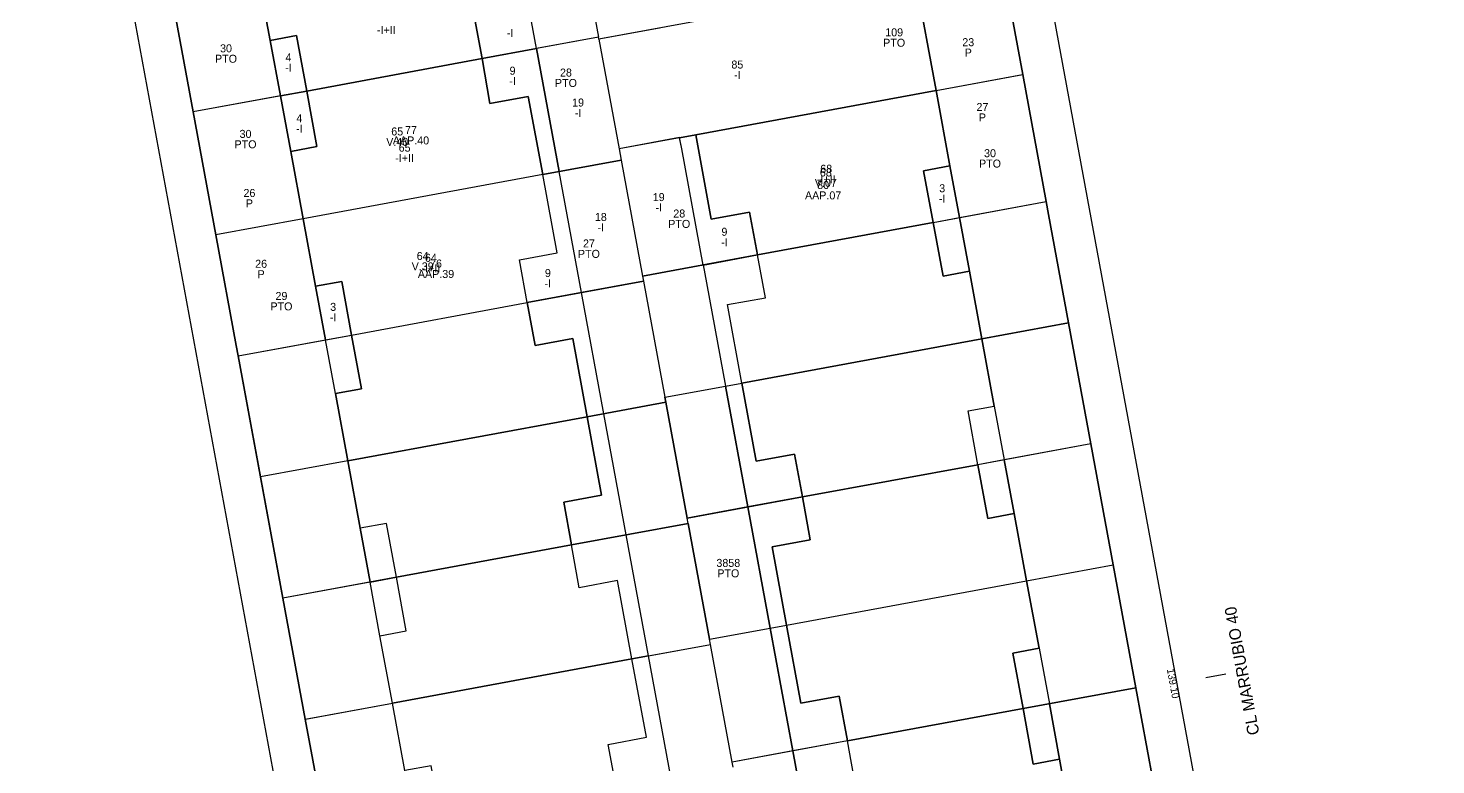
# Model space of a CAD drawing. Header units: metres. Extents: x 600199 to 600268, y 4315272 to 4315425.
# Drawn here: x 600199.4 to 600268, y 4315348.7 to 4315384.6 of the extents above; entities that cross this region are included whole.
import ezdxf
from ezdxf.enums import TextEntityAlignment as Align

# ---------------------------------------------------------------- set-up
doc = ezdxf.new("R2010")
doc.units = ezdxf.units.M

msp = doc.modelspace()

# ---------------------------------------------------------------- linework, layer by layer
at = {"layer": 'PG-CO'}
for p, q in [((600242.75, 4315421.11), (600267.99, 4315284.32)), ((600199.41, 4315413.12), (600224.64, 4315276.33))]:
    msp.add_line(p, q, dxfattribs=at)
at = {"layer": 'PG-LF'}
msp.add_line((600256.78, 4315352.98), (600257.76, 4315353.16), dxfattribs=at)
at = {"layer": 'PG-LI'}
for points in [[(600226.09, 4315390.17), (600227.19, 4315384.18)], [(600222.27, 4315389.47), (600222.97, 4315385.65), (600221.13, 4315385.31), (600221.53, 4315383.14)], [(600224.17, 4315383.63), (600223.07, 4315389.62)], [(600211.2, 4315384.03), (600210.59, 4315387.31)], [(600242.66, 4315386.94), (600243.64, 4315381.59)], [(600212.98, 4315381.56), (600212.48, 4315384.26), (600211.2, 4315384.03)], [(600227.19, 4315384.18), (600224.17, 4315383.63)], [(600227.21, 4315384.09), (600227.19, 4315384.18)], [(600230.16, 4315384.63), (600227.21, 4315384.09)], [(600211.7, 4315381.32), (600211.2, 4315384.03)], [(600224.17, 4315383.63), (600221.53, 4315383.14)], [(600225.28, 4315377.64), (600224.17, 4315383.63)], [(600227.21, 4315384.09), (600228.2, 4315378.74)], [(600221.53, 4315383.14), (600212.98, 4315381.56)], [(600221.53, 4315383.14), (600221.91, 4315380.96), (600223.77, 4315381.3), (600224.48, 4315377.49)], [(600243.64, 4315381.59), (600247.86, 4315382.37)], [(600212.98, 4315381.56), (600211.7, 4315381.32)], [(600212.2, 4315378.62), (600213.47, 4315378.85), (600212.98, 4315381.56)], [(600243.64, 4315381.59), (600231.93, 4315379.43)], [(600244.32, 4315377.91), (600243.64, 4315381.59)], [(600211.7, 4315381.32), (600207.45, 4315380.54)], [(600212.2, 4315378.62), (600211.7, 4315381.32)], [(600231.15, 4315379.29), (600231.93, 4315379.43)], [(600231.93, 4315379.43), (600232.69, 4315375.32), (600234.55, 4315375.66), (600234.94, 4315373.57)], [(600231.15, 4315379.29), (600228.2, 4315378.74)], [(600228.2, 4315378.74), (600228.3, 4315378.19)], [(600232.29, 4315373.08), (600231.25, 4315378.74), (600231.15, 4315379.29)], [(600212.8, 4315375.33), (600212.2, 4315378.62)], [(600225.28, 4315377.64), (600228.3, 4315378.19)], [(600228.3, 4315378.19), (600229.34, 4315372.54)], [(600224.48, 4315377.49), (600212.8, 4315375.33)], [(600223.72, 4315371.25), (600223.34, 4315373.33), (600225.18, 4315373.67), (600224.48, 4315377.49)], [(600224.48, 4315377.49), (600225.28, 4315377.64)], [(600226.37, 4315371.74), (600225.28, 4315377.64)], [(600243.5, 4315375.15), (600243.03, 4315377.67), (600244.32, 4315377.91)], [(600244.32, 4315377.91), (600244.79, 4315375.39)], [(600244.79, 4315375.39), (600249.01, 4315376.17)], [(600212.8, 4315375.33), (600208.56, 4315374.55)], [(600213.41, 4315372.05), (600212.8, 4315375.33)], [(600243.5, 4315375.15), (600244.79, 4315375.39)], [(600244.79, 4315375.39), (600245.27, 4315372.78)], [(600234.94, 4315373.57), (600243.5, 4315375.15)], [(600234.94, 4315373.57), (600232.29, 4315373.08)], [(600232.29, 4315373.08), (600229.34, 4315372.54)], [(600229.34, 4315372.54), (600229.39, 4315372.29)], [(600245.27, 4315372.78), (600245.87, 4315369.49)], [(600215.17, 4315369.67), (600214.69, 4315372.28), (600213.41, 4315372.05)], [(600213.9, 4315369.44), (600213.41, 4315372.05)], [(600229.39, 4315372.29), (600226.37, 4315371.74)], [(600215.17, 4315369.67), (600223.72, 4315371.25)], [(600226.37, 4315371.74), (600223.72, 4315371.25)], [(600209.64, 4315368.65), (600213.9, 4315369.44)], [(600213.9, 4315369.44), (600215.17, 4315369.67)], [(600214.38, 4315366.82), (600213.9, 4315369.44)], [(600245.87, 4315369.49), (600246.48, 4315366.21)], [(600214.98, 4315363.53), (600214.38, 4315366.82)], [(600246.48, 4315366.21), (600246.96, 4315363.59)], [(600246.96, 4315363.59), (600247.44, 4315360.97)], [(600215.59, 4315360.25), (600214.98, 4315363.53)], [(600247.44, 4315360.97), (600248.05, 4315357.69)], [(600216.07, 4315357.63), (600215.59, 4315360.25)], [(600216.55, 4315355.01), (600216.07, 4315357.63)], [(600248.05, 4315357.69), (600248.66, 4315354.41)], [(600217.16, 4315351.73), (600216.55, 4315355.01)], [(600248.66, 4315354.41), (600249.16, 4315351.7)], [(600217.76, 4315348.44), (600217.16, 4315351.73)], [(600249.16, 4315351.7), (600249.65, 4315349)], [(600249.65, 4315349), (600250.26, 4315345.71)]]:
    msp.add_lwpolyline(points, dxfattribs=at)
at = {"layer": 'PG-LP'}
for points in [[(600246.88, 4315387.72), (600247.86, 4315382.37)], [(600207.45, 4315380.54), (600206.82, 4315383.98), (600206.35, 4315386.53)], [(600247.86, 4315382.37), (600249.01, 4315376.17)], [(600208.56, 4315374.55), (600207.45, 4315380.54)], [(600249.01, 4315376.17), (600249.12, 4315375.55), (600250.09, 4315370.27)], [(600209.64, 4315368.65), (600209.55, 4315369.16), (600208.56, 4315374.55)], [(600250.09, 4315370.27), (600251.18, 4315364.37)], [(600210.73, 4315362.75), (600209.64, 4315368.65)], [(600251.18, 4315364.37), (600252.27, 4315358.47)], [(600211.82, 4315356.85), (600210.73, 4315362.75)], [(600252.27, 4315358.47), (600253.38, 4315352.48)], [(600212.92, 4315350.94), (600211.82, 4315356.85)], [(600253.38, 4315352.48), (600254.48, 4315346.49)], [(600214.02, 4315344.96), (600212.92, 4315350.94)]]:
    msp.add_lwpolyline(points, dxfattribs=at)
at = {"layer": 'PG-LT'}
for points in [[(600243.5, 4315375.15), (600243.99, 4315372.54), (600245.27, 4315372.78)], [(600234.18, 4315367.33), (600233.48, 4315371.15), (600235.34, 4315371.49), (600234.94, 4315373.57)], [(600232.29, 4315373.08), (600232.34, 4315372.83), (600233.38, 4315367.18)], [(600229.39, 4315372.29), (600230.43, 4315366.64)], [(600223.72, 4315371.25), (600224.11, 4315369.16), (600225.95, 4315369.5), (600226.65, 4315365.68)], [(600227.46, 4315365.83), (600226.37, 4315371.74)], [(600250.09, 4315370.27), (600245.87, 4315369.49)], [(600214.38, 4315366.82), (600215.65, 4315367.05), (600215.17, 4315369.67)], [(600245.87, 4315369.49), (600234.18, 4315367.33)], [(600230.43, 4315366.64), (600233.38, 4315367.18)], [(600233.38, 4315367.18), (600234.18, 4315367.33)], [(600233.38, 4315367.18), (600234.47, 4315361.29)], [(600234.18, 4315367.33), (600234.88, 4315363.52), (600236.74, 4315363.86), (600237.13, 4315361.78)], [(600230.48, 4315366.39), (600227.46, 4315365.83)], [(600230.48, 4315366.39), (600230.43, 4315366.64)], [(600231.52, 4315360.74), (600230.48, 4315366.39)], [(600226.65, 4315365.68), (600214.98, 4315363.53)], [(600226.65, 4315365.68), (600227.35, 4315361.86), (600225.5, 4315361.52), (600225.88, 4315359.44)], [(600227.46, 4315365.83), (600226.65, 4315365.68)], [(600228.54, 4315359.93), (600227.46, 4315365.83)], [(600245.68, 4315363.35), (600245.2, 4315365.97), (600246.48, 4315366.21)], [(600251.18, 4315364.37), (600246.96, 4315363.59)], [(600246.96, 4315363.59), (600245.68, 4315363.35)], [(600214.98, 4315363.53), (600210.73, 4315362.75)], [(600245.68, 4315363.35), (600237.13, 4315361.78)], [(600247.44, 4315360.97), (600246.16, 4315360.73), (600245.68, 4315363.35)], [(600237.13, 4315361.78), (600234.47, 4315361.29)], [(600237.13, 4315361.78), (600237.51, 4315359.69), (600235.65, 4315359.35), (600236.36, 4315355.53)], [(600234.47, 4315361.29), (600231.52, 4315360.74)], [(600234.47, 4315361.29), (600235.56, 4315355.38)], [(600217.35, 4315357.87), (600216.86, 4315360.48), (600215.59, 4315360.25)], [(600228.54, 4315359.93), (600231.57, 4315360.49)], [(600231.57, 4315360.49), (600231.52, 4315360.74)], [(600231.57, 4315360.49), (600232.61, 4315354.84)], [(600225.88, 4315359.44), (600228.54, 4315359.93)], [(600229.63, 4315354.03), (600228.54, 4315359.93)], [(600225.88, 4315359.44), (600217.35, 4315357.87)], [(600228.82, 4315353.88), (600228.12, 4315357.7), (600226.26, 4315357.35), (600225.88, 4315359.44)], [(600248.05, 4315357.69), (600252.27, 4315358.47)], [(600216.07, 4315357.63), (600211.82, 4315356.85)], [(600217.35, 4315357.87), (600216.07, 4315357.63)], [(600216.55, 4315355.01), (600217.83, 4315355.25), (600217.35, 4315357.87)], [(600236.36, 4315355.53), (600248.05, 4315357.69)], [(600232.61, 4315354.84), (600235.56, 4315355.38)], [(600235.56, 4315355.38), (600236.36, 4315355.53)], [(600235.56, 4315355.38), (600236.66, 4315349.4)], [(600236.36, 4315355.53), (600237.06, 4315351.72), (600238.92, 4315352.06), (600239.32, 4315349.89)], [(600232.66, 4315354.59), (600232.61, 4315354.84)], [(600228.82, 4315353.88), (600229.63, 4315354.03)], [(600229.63, 4315354.03), (600232.66, 4315354.59)], [(600230.74, 4315348.04), (600229.63, 4315354.03)], [(600233.71, 4315348.85), (600232.66, 4315354.59)], [(600247.88, 4315351.46), (600247.38, 4315354.17), (600248.66, 4315354.41)], [(600217.16, 4315351.73), (600228.82, 4315353.88)], [(600228.07, 4315347.55), (600227.67, 4315349.72), (600229.53, 4315350.07), (600228.82, 4315353.88)], [(600253.38, 4315352.48), (600249.16, 4315351.7)], [(600212.92, 4315350.94), (600217.16, 4315351.73)], [(600239.32, 4315349.89), (600247.88, 4315351.46)], [(600249.16, 4315351.7), (600247.88, 4315351.46)], [(600247.88, 4315351.46), (600248.38, 4315348.76), (600249.65, 4315349)], [(600239.32, 4315349.89), (600236.66, 4315349.4)], [(600238.57, 4315343.55), (600237.86, 4315347.37), (600239.72, 4315347.71), (600239.32, 4315349.89)], [(600236.66, 4315349.4), (600233.71, 4315348.85)], [(600236.66, 4315349.4), (600237.77, 4315343.4)], [(600233.76, 4315348.6), (600233.71, 4315348.85)]]:
    msp.add_lwpolyline(points, dxfattribs=at)
at = {"layer": 'PS1-LI'}
for points in [[(600224.17, 4315383.63), (600223.07, 4315389.62)], [(600211.7, 4315381.32), (600212.98, 4315381.56), (600221.53, 4315383.14), (600224.17, 4315383.63)], [(600224.17, 4315383.63), (600225.28, 4315377.64)], [(600232.29, 4315373.08), (600231.25, 4315378.74), (600231.15, 4315379.28), (600231.93, 4315379.43), (600243.64, 4315381.59)], [(600225.28, 4315377.64), (600224.48, 4315377.49), (600212.8, 4315375.33)], [(600226.37, 4315371.74), (600225.28, 4315377.64)]]:
    msp.add_lwpolyline(points, dxfattribs=at)
at = {"layer": 'PS1-LP'}
for points in [[(600210.59, 4315387.31), (600211.2, 4315384.03), (600211.7, 4315381.32)], [(600243.64, 4315381.59), (600242.66, 4315386.94)], [(600244.79, 4315375.39), (600244.32, 4315377.91), (600243.64, 4315381.59)], [(600211.7, 4315381.32), (600212.2, 4315378.62), (600212.8, 4315375.33)], [(600212.8, 4315375.33), (600213.41, 4315372.05), (600213.9, 4315369.43)], [(600232.29, 4315373.08), (600234.94, 4315373.57), (600243.5, 4315375.15), (600244.79, 4315375.39)], [(600232.29, 4315373.08), (600229.34, 4315372.54), (600229.39, 4315372.29), (600226.37, 4315371.74)], [(600213.9, 4315369.43), (600215.17, 4315369.67), (600223.72, 4315371.25), (600226.37, 4315371.74)]]:
    msp.add_lwpolyline(points, dxfattribs=at)
at = {"layer": 'PS1-LT'}
for points in [[(600236.03, 4315422.75), (600237.48, 4315423.02), (600239.14, 4315421.88), (600240.78, 4315420.75), (600241.4, 4315417.4), (600242.49, 4315411.5), (600243.54, 4315405.83), (600243.58, 4315405.6), (600245.76, 4315393.8), (600246.88, 4315387.72), (600247.87, 4315382.37), (600249.01, 4315376.17), (600249.12, 4315375.55), (600250.09, 4315370.27), (600252.27, 4315358.47), (600253.38, 4315352.48), (600254.48, 4315346.49)], [(600214.02, 4315344.96), (600212.91, 4315350.94), (600211.82, 4315356.85), (600209.64, 4315368.65), (600209.55, 4315369.16), (600208.56, 4315374.55), (600207.45, 4315380.54), (600206.82, 4315383.98), (600206.35, 4315386.53), (600204.17, 4315398.33), (600203.09, 4315404.23), (600202, 4315410.13), (600201.38, 4315413.48), (600202.31, 4315414.83), (600203.65, 4315416.78), (600205.09, 4315417.05)], [(600245.87, 4315369.49), (600245.27, 4315372.78), (600244.79, 4315375.39)], [(600232.29, 4315373.08), (600232.34, 4315372.83), (600233.38, 4315367.18)], [(600227.46, 4315365.83), (600226.37, 4315371.74)], [(600214.98, 4315363.53), (600214.38, 4315366.82), (600213.9, 4315369.43)], [(600233.38, 4315367.18), (600234.18, 4315367.33), (600245.87, 4315369.49)], [(600245.87, 4315369.49), (600246.48, 4315366.21), (600246.96, 4315363.59)], [(600234.47, 4315361.29), (600233.38, 4315367.18)], [(600227.46, 4315365.83), (600226.65, 4315365.68), (600214.98, 4315363.53)], [(600228.54, 4315359.93), (600227.46, 4315365.83)], [(600246.96, 4315363.59), (600245.68, 4315363.35), (600237.13, 4315361.78), (600234.47, 4315361.29)], [(600248.05, 4315357.69), (600247.44, 4315360.97), (600246.96, 4315363.59)], [(600214.98, 4315363.53), (600215.59, 4315360.25), (600216.07, 4315357.63)], [(600235.56, 4315355.38), (600234.47, 4315361.29)], [(600216.07, 4315357.63), (600217.35, 4315357.87), (600225.88, 4315359.44), (600228.54, 4315359.93)], [(600229.63, 4315354.03), (600228.54, 4315359.93)], [(600217.16, 4315351.73), (600216.55, 4315355.01), (600216.07, 4315357.63)], [(600235.56, 4315355.38), (600236.36, 4315355.53), (600248.05, 4315357.69)], [(600248.05, 4315357.69), (600248.66, 4315354.41), (600249.16, 4315351.7)], [(600236.66, 4315349.4), (600235.56, 4315355.38)], [(600229.63, 4315354.03), (600228.82, 4315353.88), (600217.16, 4315351.73)], [(600230.74, 4315348.04), (600229.63, 4315354.03)], [(600218.26, 4315345.74), (600217.76, 4315348.44), (600217.16, 4315351.73)], [(600249.16, 4315351.7), (600247.88, 4315351.46), (600239.32, 4315349.89), (600236.66, 4315349.4)], [(600250.26, 4315345.71), (600249.65, 4315349), (600249.16, 4315351.7)], [(600237.77, 4315343.4), (600236.66, 4315349.4)]]:
    msp.add_lwpolyline(points, dxfattribs=at)
at = {"layer": 'PS2-LI'}
for points in [[(600226.09, 4315390.17), (600227.19, 4315384.18)], [(600222.27, 4315389.47), (600222.97, 4315385.65), (600221.13, 4315385.31), (600221.53, 4315383.14)], [(600212.98, 4315381.56), (600212.48, 4315384.26), (600211.2, 4315384.03), (600210.59, 4315387.31)], [(600232.8, 4315385.12), (600227.21, 4315384.09)], [(600227.19, 4315384.18), (600221.53, 4315383.14)], [(600227.21, 4315384.09), (600227.19, 4315384.18)], [(600227.21, 4315384.09), (600228.2, 4315378.74)], [(600221.53, 4315383.14), (600212.98, 4315381.56)], [(600221.53, 4315383.14), (600221.91, 4315380.96), (600223.77, 4315381.3), (600224.48, 4315377.49)], [(600243.64, 4315381.59), (600247.87, 4315382.37)], [(600212.98, 4315381.56), (600207.45, 4315380.54)], [(600212.8, 4315375.33), (600212.2, 4315378.62), (600213.47, 4315378.85), (600212.98, 4315381.56)], [(600231.93, 4315379.43), (600243.64, 4315381.59)], [(600243.64, 4315381.59), (600244.32, 4315377.91), (600243.03, 4315377.67), (600243.5, 4315375.15)], [(600231.93, 4315379.43), (600228.2, 4315378.74)], [(600234.94, 4315373.57), (600234.55, 4315375.66), (600232.69, 4315375.32), (600231.93, 4315379.43)], [(600228.2, 4315378.74), (600228.3, 4315378.19)], [(600224.48, 4315377.49), (600228.3, 4315378.19)], [(600228.3, 4315378.19), (600229.34, 4315372.54)], [(600224.48, 4315377.49), (600212.8, 4315375.33)], [(600223.72, 4315371.25), (600223.34, 4315373.33), (600225.18, 4315373.67), (600224.48, 4315377.49)], [(600243.5, 4315375.15), (600249.01, 4315376.17)], [(600212.8, 4315375.33), (600208.56, 4315374.55)], [(600215.17, 4315369.67), (600214.69, 4315372.28), (600213.41, 4315372.05), (600212.8, 4315375.33)], [(600243.5, 4315375.15), (600234.94, 4315373.57)], [(600229.34, 4315372.54), (600234.94, 4315373.57)], [(600229.34, 4315372.54), (600229.39, 4315372.29)], [(600229.39, 4315372.29), (600223.72, 4315371.25)], [(600215.17, 4315369.67), (600223.72, 4315371.25)], [(600209.64, 4315368.65), (600215.17, 4315369.67)]]:
    msp.add_lwpolyline(points, dxfattribs=at)
at = {"layer": 'PS2-LP'}
for points in [[(600247.87, 4315382.37), (600246.88, 4315387.72)], [(600206.35, 4315386.53), (600206.82, 4315383.98), (600207.45, 4315380.54)], [(600249.01, 4315376.17), (600247.87, 4315382.37)], [(600207.45, 4315380.54), (600208.56, 4315374.55)], [(600250.09, 4315370.27), (600249.12, 4315375.55), (600249.01, 4315376.17)], [(600208.56, 4315374.55), (600209.55, 4315369.16), (600209.64, 4315368.65)], [(600251.18, 4315364.37), (600250.09, 4315370.27)], [(600209.64, 4315368.65), (600210.73, 4315362.75)], [(600252.27, 4315358.47), (600251.18, 4315364.37)], [(600210.73, 4315362.75), (600211.82, 4315356.85)], [(600253.38, 4315352.48), (600252.27, 4315358.47)], [(600211.82, 4315356.85), (600212.91, 4315350.94)], [(600254.48, 4315346.49), (600253.38, 4315352.48)], [(600212.91, 4315350.94), (600214.02, 4315344.96)]]:
    msp.add_lwpolyline(points, dxfattribs=at)
at = {"layer": 'PS2-LT'}
for points in [[(600243.5, 4315375.15), (600243.99, 4315372.54), (600245.27, 4315372.78), (600245.87, 4315369.49)], [(600234.18, 4315367.33), (600233.48, 4315371.15), (600235.34, 4315371.49), (600234.94, 4315373.57)], [(600229.39, 4315372.29), (600230.43, 4315366.64)], [(600223.72, 4315371.25), (600224.11, 4315369.16), (600225.95, 4315369.5), (600226.65, 4315365.68)], [(600245.87, 4315369.49), (600250.09, 4315370.27)], [(600214.98, 4315363.53), (600214.38, 4315366.82), (600215.65, 4315367.05), (600215.17, 4315369.67)], [(600245.87, 4315369.49), (600234.18, 4315367.33)], [(600245.68, 4315363.35), (600245.2, 4315365.97), (600246.48, 4315366.21), (600245.87, 4315369.49)], [(600230.43, 4315366.64), (600234.18, 4315367.33)], [(600234.18, 4315367.33), (600234.88, 4315363.52), (600236.74, 4315363.86), (600237.13, 4315361.78)], [(600230.48, 4315366.39), (600226.65, 4315365.68)], [(600230.48, 4315366.39), (600230.43, 4315366.64)], [(600231.52, 4315360.74), (600230.48, 4315366.39)], [(600226.65, 4315365.68), (600214.98, 4315363.53)], [(600226.65, 4315365.68), (600227.35, 4315361.86), (600225.5, 4315361.52), (600225.88, 4315359.44)], [(600251.18, 4315364.37), (600245.68, 4315363.35)], [(600214.98, 4315363.53), (600210.73, 4315362.75)], [(600217.35, 4315357.87), (600216.86, 4315360.48), (600215.59, 4315360.25), (600214.98, 4315363.53)], [(600245.68, 4315363.35), (600237.13, 4315361.78)], [(600248.05, 4315357.69), (600247.44, 4315360.97), (600246.16, 4315360.73), (600245.68, 4315363.35)], [(600237.13, 4315361.78), (600231.52, 4315360.74)], [(600237.13, 4315361.78), (600237.51, 4315359.69), (600235.65, 4315359.35), (600236.36, 4315355.53)], [(600225.88, 4315359.44), (600231.57, 4315360.49)], [(600231.57, 4315360.49), (600231.52, 4315360.74)], [(600231.57, 4315360.49), (600232.61, 4315354.84)], [(600225.88, 4315359.44), (600217.35, 4315357.87)], [(600228.82, 4315353.88), (600228.12, 4315357.7), (600226.26, 4315357.35), (600225.88, 4315359.44)], [(600248.05, 4315357.69), (600252.27, 4315358.47)], [(600217.35, 4315357.87), (600211.82, 4315356.85)], [(600217.16, 4315351.73), (600216.55, 4315355.01), (600217.83, 4315355.25), (600217.35, 4315357.87)], [(600236.36, 4315355.53), (600248.05, 4315357.69)], [(600247.88, 4315351.46), (600247.38, 4315354.17), (600248.66, 4315354.41), (600248.05, 4315357.69)], [(600232.61, 4315354.84), (600236.36, 4315355.53)], [(600236.36, 4315355.53), (600237.06, 4315351.72), (600238.92, 4315352.06), (600239.32, 4315349.89)], [(600232.66, 4315354.59), (600232.61, 4315354.84)], [(600228.82, 4315353.88), (600232.66, 4315354.59)], [(600233.71, 4315348.85), (600232.66, 4315354.59)], [(600217.16, 4315351.73), (600228.82, 4315353.88)], [(600228.07, 4315347.55), (600227.67, 4315349.72), (600229.53, 4315350.07), (600228.82, 4315353.88)], [(600253.38, 4315352.48), (600247.88, 4315351.46)], [(600212.91, 4315350.94), (600217.16, 4315351.73)], [(600219.54, 4315345.98), (600219.04, 4315348.68), (600217.76, 4315348.44), (600217.16, 4315351.73)], [(600239.32, 4315349.89), (600247.88, 4315351.46)], [(600247.88, 4315351.46), (600248.38, 4315348.76), (600249.65, 4315349), (600250.26, 4315345.71)], [(600239.32, 4315349.89), (600233.71, 4315348.85)], [(600238.57, 4315343.55), (600237.86, 4315347.37), (600239.72, 4315347.71), (600239.32, 4315349.89)], [(600233.76, 4315348.6), (600233.71, 4315348.85)]]:
    msp.add_lwpolyline(points, dxfattribs=at)
at = {"layer": 'PS3-LI'}
for points in [[(600221.53, 4315383.14), (600212.98, 4315381.56)], [(600224.48, 4315377.49), (600212.8, 4315375.33)]]:
    msp.add_lwpolyline(points, dxfattribs=at)
at = {"layer": 'PS3-LP'}
for points in [[(600221.53, 4315383.14), (600221.13, 4315385.31), (600222.97, 4315385.65), (600222.27, 4315389.47)], [(600210.59, 4315387.31), (600211.2, 4315384.03), (600212.48, 4315384.26), (600212.98, 4315381.56)], [(600224.48, 4315377.49), (600223.77, 4315381.3), (600221.91, 4315380.96), (600221.53, 4315383.14)], [(600212.98, 4315381.56), (600213.47, 4315378.85), (600212.2, 4315378.62), (600212.8, 4315375.33)], [(600243.64, 4315381.59), (600231.93, 4315379.43)], [(600243.5, 4315375.15), (600243.03, 4315377.67), (600244.32, 4315377.91), (600243.64, 4315381.59)], [(600231.93, 4315379.43), (600232.69, 4315375.32), (600234.55, 4315375.66), (600234.94, 4315373.57)], [(600223.72, 4315371.25), (600223.34, 4315373.33), (600225.18, 4315373.67), (600224.48, 4315377.49)], [(600212.8, 4315375.33), (600213.41, 4315372.05), (600214.69, 4315372.28), (600215.17, 4315369.67)], [(600234.94, 4315373.57), (600243.5, 4315375.15)], [(600215.17, 4315369.67), (600223.72, 4315371.25)]]:
    msp.add_lwpolyline(points, dxfattribs=at)
at = {"layer": 'PS3-LT'}
for points in [[(600226.09, 4315390.17), (600227.19, 4315384.18)], [(600246.88, 4315387.72), (600247.87, 4315382.37)], [(600207.45, 4315380.54), (600206.82, 4315383.98), (600206.35, 4315386.53)], [(600232.8, 4315385.12), (600227.21, 4315384.09)], [(600227.19, 4315384.18), (600221.53, 4315383.14)], [(600227.21, 4315384.09), (600227.19, 4315384.18)], [(600227.21, 4315384.09), (600228.2, 4315378.74)], [(600243.64, 4315381.59), (600247.87, 4315382.37)], [(600247.87, 4315382.37), (600249.01, 4315376.17)], [(600212.98, 4315381.56), (600207.45, 4315380.54)], [(600208.56, 4315374.55), (600207.45, 4315380.54)], [(600231.93, 4315379.43), (600228.2, 4315378.74)], [(600228.2, 4315378.74), (600228.3, 4315378.19)], [(600228.3, 4315378.19), (600224.48, 4315377.49)], [(600228.3, 4315378.19), (600229.34, 4315372.54)], [(600243.5, 4315375.15), (600249.01, 4315376.17)], [(600249.01, 4315376.17), (600249.12, 4315375.55), (600250.09, 4315370.27)], [(600212.8, 4315375.33), (600208.56, 4315374.55)], [(600245.87, 4315369.49), (600245.27, 4315372.78), (600243.99, 4315372.54), (600243.5, 4315375.15)], [(600209.64, 4315368.65), (600209.55, 4315369.16), (600208.56, 4315374.55)], [(600234.94, 4315373.57), (600229.34, 4315372.54)], [(600234.18, 4315367.33), (600233.48, 4315371.15), (600235.34, 4315371.49), (600234.94, 4315373.57)], [(600229.34, 4315372.54), (600229.39, 4315372.29)], [(600223.72, 4315371.25), (600229.39, 4315372.29)], [(600229.39, 4315372.29), (600230.43, 4315366.64)], [(600226.65, 4315365.68), (600225.95, 4315369.5), (600224.11, 4315369.16), (600223.72, 4315371.25)], [(600245.87, 4315369.49), (600250.09, 4315370.27)], [(600250.09, 4315370.27), (600251.18, 4315364.37)], [(600209.64, 4315368.65), (600215.17, 4315369.67)], [(600215.17, 4315369.67), (600215.65, 4315367.05), (600214.38, 4315366.82), (600214.98, 4315363.53)], [(600234.18, 4315367.33), (600245.87, 4315369.49)], [(600245.68, 4315363.35), (600245.2, 4315365.97), (600246.48, 4315366.21), (600245.87, 4315369.49)], [(600210.73, 4315362.75), (600209.64, 4315368.65)], [(600230.43, 4315366.64), (600234.18, 4315367.33)], [(600237.13, 4315361.78), (600236.74, 4315363.86), (600234.88, 4315363.52), (600234.18, 4315367.33)], [(600226.65, 4315365.68), (600230.48, 4315366.39)], [(600230.43, 4315366.64), (600230.48, 4315366.39)], [(600230.48, 4315366.39), (600231.52, 4315360.74)], [(600214.98, 4315363.53), (600226.65, 4315365.68)], [(600225.88, 4315359.44), (600225.5, 4315361.52), (600227.35, 4315361.86), (600226.65, 4315365.68)], [(600251.18, 4315364.37), (600245.68, 4315363.35)], [(600251.18, 4315364.37), (600252.27, 4315358.47)], [(600214.98, 4315363.53), (600210.73, 4315362.75)], [(600217.35, 4315357.87), (600216.86, 4315360.48), (600215.59, 4315360.25), (600214.98, 4315363.53)], [(600237.13, 4315361.78), (600245.68, 4315363.35)], [(600245.68, 4315363.35), (600246.16, 4315360.73), (600247.44, 4315360.97), (600248.05, 4315357.69)], [(600211.82, 4315356.85), (600210.73, 4315362.75)], [(600231.52, 4315360.74), (600237.13, 4315361.78)], [(600236.36, 4315355.53), (600235.65, 4315359.35), (600237.51, 4315359.69), (600237.13, 4315361.78)], [(600231.57, 4315360.49), (600225.88, 4315359.44)], [(600231.57, 4315360.49), (600231.52, 4315360.74)], [(600232.61, 4315354.84), (600231.57, 4315360.49)], [(600225.88, 4315359.44), (600217.35, 4315357.87)], [(600228.82, 4315353.88), (600228.12, 4315357.7), (600226.26, 4315357.35), (600225.88, 4315359.44)], [(600248.05, 4315357.69), (600252.27, 4315358.47)], [(600252.27, 4315358.47), (600253.38, 4315352.48)], [(600217.35, 4315357.87), (600211.82, 4315356.85)], [(600217.16, 4315351.73), (600216.55, 4315355.01), (600217.83, 4315355.25), (600217.35, 4315357.87)], [(600236.36, 4315355.53), (600248.05, 4315357.69)], [(600248.05, 4315357.69), (600248.66, 4315354.41), (600247.38, 4315354.17), (600247.88, 4315351.46)], [(600212.91, 4315350.94), (600211.82, 4315356.85)], [(600232.61, 4315354.84), (600236.36, 4315355.53)], [(600239.32, 4315349.89), (600238.92, 4315352.06), (600237.06, 4315351.72), (600236.36, 4315355.53)], [(600232.66, 4315354.59), (600232.61, 4315354.84)], [(600228.82, 4315353.88), (600232.66, 4315354.59)], [(600233.71, 4315348.85), (600232.66, 4315354.59)], [(600217.16, 4315351.73), (600228.82, 4315353.88)], [(600228.07, 4315347.55), (600227.67, 4315349.72), (600229.53, 4315350.07), (600228.82, 4315353.88)], [(600247.88, 4315351.46), (600253.38, 4315352.48)], [(600253.38, 4315352.48), (600254.48, 4315346.49)], [(600212.91, 4315350.94), (600217.16, 4315351.73)], [(600219.54, 4315345.98), (600219.04, 4315348.68), (600217.76, 4315348.44), (600217.16, 4315351.73)], [(600247.88, 4315351.46), (600239.32, 4315349.89)], [(600250.26, 4315345.71), (600249.65, 4315349), (600248.38, 4315348.76), (600247.88, 4315351.46)], [(600214.02, 4315344.96), (600212.91, 4315350.94)], [(600239.32, 4315349.89), (600233.71, 4315348.85)], [(600238.57, 4315343.55), (600237.86, 4315347.37), (600239.72, 4315347.71), (600239.32, 4315349.89)], [(600233.76, 4315348.6), (600233.71, 4315348.85)]]:
    msp.add_lwpolyline(points, dxfattribs=at)

# ---------------------------------------------------------------- texts
at = {"layer": 'PG-AA'}
for s, p in [('-I+II', (600216.86, 4315384.73)), ('-I', (600222.89, 4315384.59)), ('P', (600245.21, 4315383.63)), ('-I', (600212.09, 4315382.89)), ('-I', (600223.01, 4315382.24)), ('-I', (600233.96, 4315382.54)), ('-I', (600226.2, 4315380.69)), ('P', (600245.9, 4315380.47)), ('-I', (600212.62, 4315379.92)), ('-I+II', (600217.75, 4315378.49)), ('-I+II', (600238.29, 4315377.46)), ('P', (600210.19, 4315376.28)), ('-I', (600230.13, 4315376.08)), ('-I', (600243.94, 4315376.51)), ('-I', (600227.31, 4315375.11)), ('-I', (600233.33, 4315374.39)), ('P', (600210.76, 4315372.83)), ('-I+II', (600219.03, 4315373.12)), ('-I', (600224.73, 4315372.38)), ('-I', (600214.27, 4315370.73))]:
    msp.add_text(s, height=0.39, dxfattribs=at).set_placement(p, align=Align.TOP_CENTER)
at = {"layer": 'PG-AS'}
for s, p in [('23', (600245.21, 4315383.63)), ('4', (600212.09, 4315382.89)), ('85', (600233.96, 4315382.54)), ('9', (600223.01, 4315382.24)), ('19', (600226.2, 4315380.69)), ('27', (600245.9, 4315380.47)), ('4', (600212.62, 4315379.92)), ('65', (600217.75, 4315378.49)), ('68', (600238.29, 4315377.46)), ('26', (600210.19, 4315376.28)), ('3', (600243.94, 4315376.51)), ('19', (600230.13, 4315376.08)), ('18', (600227.31, 4315375.11)), ('9', (600233.33, 4315374.39)), ('26', (600210.76, 4315372.83)), ('64', (600219.03, 4315373.12)), ('9', (600224.73, 4315372.38)), ('3', (600214.27, 4315370.73))]:
    msp.add_text(s, height=0.39, dxfattribs=at).set_placement(p, align=Align.BOTTOM_CENTER)
at = {"layer": 'PG-CO'}
msp.add_text('139.10', height=0.36, rotation=280.45, dxfattribs=at).set_placement((600255.37, 4315352.72), align=Align.TOP_CENTER)
at = {"layer": 'PG-TL'}
msp.add_text('CL MARRUBIO 40', height=0.57, rotation=100.45, dxfattribs=at).set_placement((600258.99, 4315353.38), align=Align.BOTTOM_CENTER)
at = {"layer": 'PS1-AS'}
for s, p in [('77', (600218.06, 4315379.35)), ('80', (600238.14, 4315376.67)), ('76', (600219.28, 4315372.84))]:
    msp.add_text(s, height=0.39, dxfattribs=at).set_placement(p, align=Align.BOTTOM_CENTER)
at = {"layer": 'PS1-AU'}
for s, p in [('AAP.40', (600218.06, 4315379.35)), ('AAP.07', (600238.14, 4315376.67)), ('AAP.39', (600219.28, 4315372.84))]:
    msp.add_text(s, height=0.39, dxfattribs=at).set_placement(p, align=Align.TOP_CENTER)
at = {"layer": 'PS2-AS'}
for s, p in [('109', (600241.6, 4315384.11)), ('30', (600209.05, 4315383.33)), ('28', (600225.61, 4315382.15)), ('30', (600210, 4315379.16)), ('65', (600217.39, 4315379.28)), ('30', (600246.27, 4315378.22)), ('68', (600238.27, 4315377.28)), ('28', (600231.13, 4315375.28)), ('27', (600226.73, 4315373.82)), ('64', (600218.63, 4315373.21)), ('29', (600211.75, 4315371.26)), ('3858', (600233.52, 4315358.25))]:
    msp.add_text(s, height=0.39, dxfattribs=at).set_placement(p, align=Align.BOTTOM_CENTER)
at = {"layer": 'PS2-AU'}
for s, p in [('PTO', (600241.6, 4315384.11)), ('PTO', (600209.05, 4315383.33)), ('PTO', (600225.61, 4315382.15)), ('PTO', (600210, 4315379.16)), ('V.40', (600217.39, 4315379.28)), ('PTO', (600246.27, 4315378.22)), ('V.07', (600238.27, 4315377.28)), ('PTO', (600231.13, 4315375.28)), ('V.39', (600218.63, 4315373.21)), ('PTO', (600226.73, 4315373.82)), ('PTO', (600211.75, 4315371.26)), ('PTO', (600233.52, 4315358.25))]:
    msp.add_text(s, height=0.39, dxfattribs=at).set_placement(p, align=Align.TOP_CENTER)
at = {"layer": 'PS3-AS'}
for s, p in [('65', (600217.39, 4315379.28)), ('68', (600238.27, 4315377.28)), ('64', (600218.63, 4315373.21))]:
    msp.add_text(s, height=0.39, dxfattribs=at).set_placement(p, align=Align.BOTTOM_CENTER)
at = {"layer": 'PS3-AU'}
for s, p in [('V.40', (600217.39, 4315379.28)), ('V.07', (600238.27, 4315377.28)), ('V.39', (600218.63, 4315373.21))]:
    msp.add_text(s, height=0.39, dxfattribs=at).set_placement(p, align=Align.TOP_CENTER)

doc.saveas('drawing.dxf')
